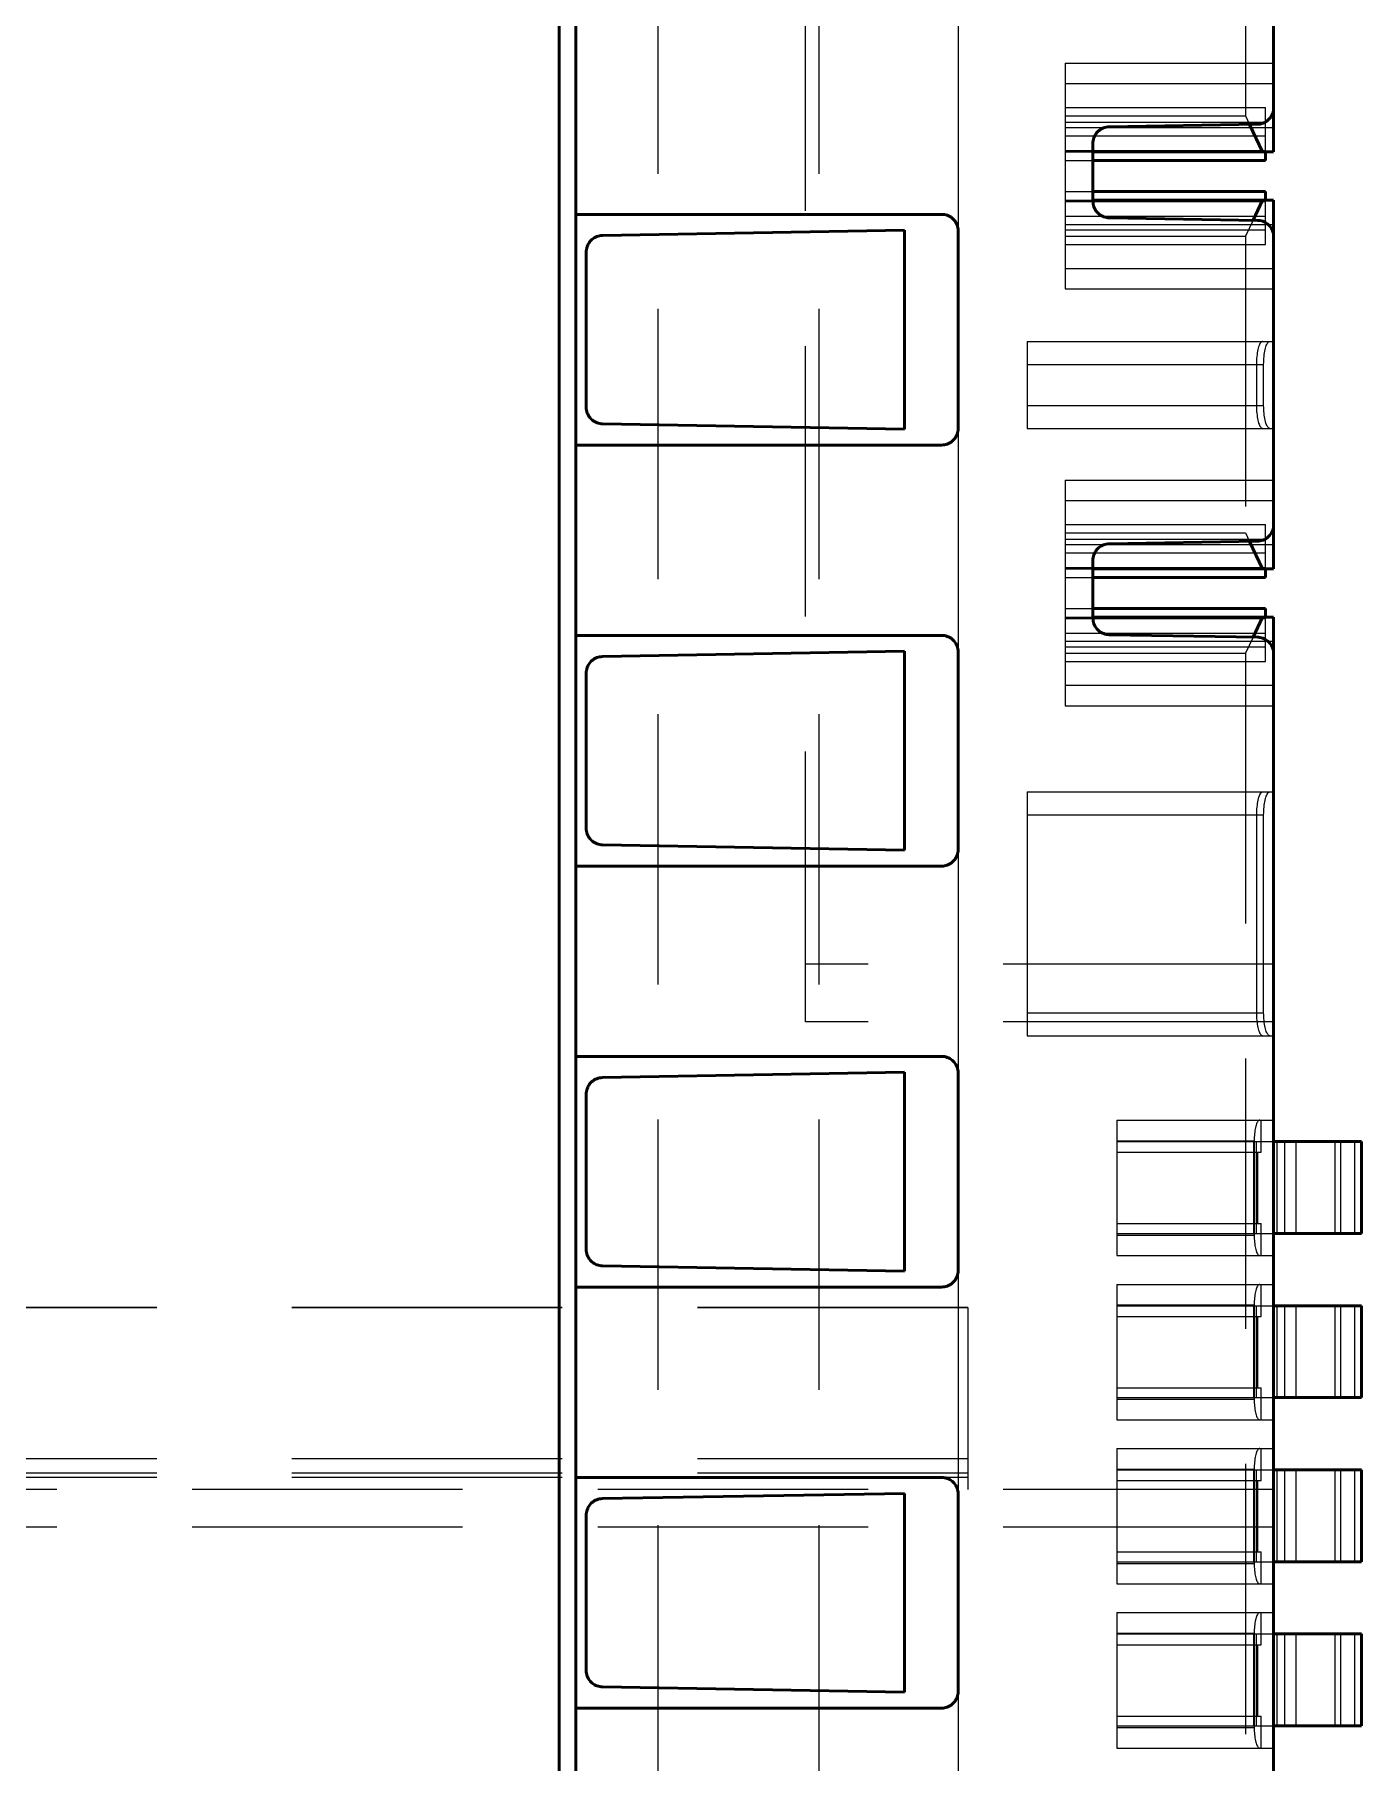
# Model space of a CAD drawing. Extents: x -891 to 6596, y -1 to 298.
# Drawn here: x -311.011 to -308.557, y 171.046 to 174.243 of the extents above; entities that cross this region are included whole.
import ezdxf

# ---------------------------------------------------------------- set-up
doc = ezdxf.new("R2010")
doc.units = 0
doc.header["$MEASUREMENT"] = 0
doc.linetypes.add('DASHED', pattern=[0.75, 0.5, -0.25])
for name, color, linetype, lineweight in [('AM_0', 7, 'Continuous', 50), ('AM_4', 3, 'Continuous', 25), ('AM_9', 6, 'DASHED', 25)]:
    doc.layers.add(name, color=color, linetype=linetype, lineweight=lineweight)

msp = doc.modelspace()

# ---------------------------------------------------------------- linework, layer by layer
at = {"layer": 'AM_0'}
for p, q in [((-308.7196, 183.9868), (-308.7196, 174.0257)), ((-310.0406, 165.1427), (-310.0406, 180.0251)), ((-310.0103, 180.0251), (-310.0103, 164.8998)), ((-308.7494, 174.0766), (-309.0238, 174.0718)), ((-308.7638, 174.0763), (-308.7403, 174.0257)), ((-309.0536, 174.0414), (-309.0536, 173.9341)), ((-309.0536, 174.0257), (-308.7196, 174.0257)), ((-309.0536, 174.0098), (-308.7344, 174.0098)), ((-308.7344, 174.0098), (-308.7344, 174.0257)), ((-309.0536, 173.9521), (-308.7344, 173.9521)), ((-308.7344, 173.9361), (-308.7344, 173.9521)), ((-308.7196, 173.9361), (-309.0536, 173.9361)), ((-308.7403, 173.9361), (-308.7575, 173.8991)), ((-308.7196, 173.9361), (-308.7196, 173.2543)), ((-309.3335, 173.91), (-310.0103, 173.91)), ((-309.402, 173.8805), (-309.9608, 173.8707)), ((-309.402, 173.5127), (-309.402, 173.8805)), ((-309.3031, 173.5135), (-309.3031, 173.8796)), ((-309.0238, 173.9037), (-308.7494, 173.8989)), ((-309.9907, 173.8404), (-309.9907, 173.5528)), ((-309.9608, 173.5224), (-309.402, 173.5127)), ((-310.0103, 173.4832), (-309.3335, 173.4832)), ((-308.7494, 173.3052), (-309.0238, 173.3004)), ((-308.7638, 173.305), (-308.7403, 173.2543)), ((-309.0536, 173.2701), (-309.0536, 173.1627)), ((-309.0536, 173.2543), (-308.7196, 173.2543)), ((-308.7344, 173.2384), (-308.7344, 173.2543)), ((-309.0536, 173.2384), (-308.7344, 173.2384)), ((-309.0536, 173.1807), (-308.7344, 173.1807)), ((-308.7344, 173.1648), (-308.7344, 173.1807)), ((-308.7196, 173.1648), (-309.0536, 173.1648)), ((-308.7403, 173.1648), (-308.7575, 173.1277)), ((-308.7196, 173.1648), (-308.7196, 168.6261)), ((-309.3335, 173.131), (-310.0103, 173.131)), ((-309.0238, 173.1323), (-308.7494, 173.1276)), ((-309.402, 173.1015), (-309.9608, 173.0918)), ((-309.402, 172.7337), (-309.402, 173.1015)), ((-309.3031, 172.7346), (-309.3031, 173.1007)), ((-309.9907, 173.0614), (-309.9907, 172.7738)), ((-309.9608, 172.7435), (-309.402, 172.7337)), ((-310.0103, 172.7042), (-309.3335, 172.7042)), ((-309.3335, 172.3521), (-310.0103, 172.3521)), ((-309.402, 172.3226), (-309.9608, 172.3128)), ((-309.402, 171.9547), (-309.402, 172.3226)), ((-309.3031, 171.9556), (-309.3031, 172.3217)), ((-309.9907, 172.2824), (-309.9907, 171.9949)), ((-308.7196, 172.1945), (-308.5571, 172.1945)), ((-308.5571, 172.0244), (-308.5571, 172.1945)), ((-308.7196, 172.0244), (-308.5571, 172.0244)), ((-309.9608, 171.9645), (-309.402, 171.9547)), ((-310.0103, 171.9252), (-309.3335, 171.9252)), ((-308.7196, 171.8908), (-308.5571, 171.8908)), ((-308.5571, 171.7207), (-308.5571, 171.8908)), ((-308.7196, 171.7207), (-308.5571, 171.7207)), ((-308.7196, 171.5871), (-308.5571, 171.5871)), ((-308.5571, 171.417), (-308.5571, 171.5871)), ((-309.3335, 171.5731), (-310.0103, 171.5731)), ((-309.402, 171.5436), (-309.9608, 171.5338)), ((-309.402, 171.1758), (-309.402, 171.5436)), ((-309.3031, 171.1766), (-309.3031, 171.5427)), ((-309.9907, 171.5035), (-309.9907, 171.2159)), ((-308.7196, 171.417), (-308.5571, 171.417)), ((-308.7196, 171.2834), (-308.5571, 171.2834)), ((-308.5571, 171.1133), (-308.5571, 171.2834)), ((-309.9608, 171.1855), (-309.402, 171.1758)), ((-310.0103, 171.1463), (-309.3335, 171.1463)), ((-308.7196, 171.1133), (-308.5571, 171.1133))]:
    msp.add_line(p, q, dxfattribs=at)
for points in [[(-308.7494, 174.0766), (-308.7468, 174.0767), (-308.7441, 174.0771), (-308.7416, 174.0778), (-308.7391, 174.0786), (-308.7366, 174.0797), (-308.7343, 174.0809), (-308.7321, 174.0824), (-308.73, 174.084), (-308.7281, 174.0859), (-308.7263, 174.0878), (-308.7248, 174.09), (-308.7234, 174.0922), (-308.7222, 174.0946), (-308.7212, 174.0971), (-308.7205, 174.0996), (-308.7199, 174.1022), (-308.7196, 174.1048), (-308.7196, 174.1069)], [(-309.0238, 174.0718), (-309.0264, 174.0716), (-309.0291, 174.0712), (-309.0316, 174.0706), (-309.0341, 174.0698), (-309.0366, 174.0687), (-309.0389, 174.0675), (-309.0411, 174.066), (-309.0432, 174.0643), (-309.0451, 174.0625), (-309.0469, 174.0605), (-309.0484, 174.0584), (-309.0498, 174.0562), (-309.051, 174.0538), (-309.052, 174.0513), (-309.0527, 174.0488), (-309.0533, 174.0462), (-309.0536, 174.0435), (-309.0536, 174.0414)], [(-309.0536, 173.9341), (-309.0535, 173.9314), (-309.0532, 173.9288), (-309.0526, 173.9262), (-309.0518, 173.9237), (-309.0508, 173.9213), (-309.0496, 173.9189), (-309.0481, 173.9167), (-309.0465, 173.9146), (-309.0447, 173.9126), (-309.0428, 173.9108), (-309.0407, 173.9092), (-309.0384, 173.9078), (-309.0361, 173.9066), (-309.0336, 173.9055), (-309.0311, 173.9048), (-309.0285, 173.9042), (-309.0259, 173.9038), (-309.0238, 173.9037)], [(-309.3031, 173.8796), (-309.3032, 173.8823), (-309.3036, 173.8849), (-309.3041, 173.8875), (-309.3049, 173.89), (-309.306, 173.8925), (-309.3072, 173.8948), (-309.3086, 173.8971), (-309.3102, 173.8992), (-309.312, 173.9011), (-309.314, 173.9029), (-309.3161, 173.9045), (-309.3183, 173.9059), (-309.3206, 173.9072), (-309.3231, 173.9082), (-309.3256, 173.909), (-309.3282, 173.9096), (-309.3308, 173.9099), (-309.3335, 173.91)], [(-308.7196, 173.8686), (-308.7197, 173.8712), (-308.72, 173.8738), (-308.7206, 173.8764), (-308.7214, 173.879), (-308.7224, 173.8814), (-308.7236, 173.8838), (-308.7251, 173.886), (-308.7267, 173.8881), (-308.7285, 173.89), (-308.7304, 173.8918), (-308.7325, 173.8934), (-308.7348, 173.8949), (-308.7371, 173.8961), (-308.7396, 173.8971), (-308.7421, 173.8979), (-308.7447, 173.8985), (-308.7473, 173.8988), (-308.7494, 173.8989)], [(-309.9608, 173.8707), (-309.9635, 173.8706), (-309.9661, 173.8702), (-309.9687, 173.8696), (-309.9712, 173.8687), (-309.9736, 173.8677), (-309.9759, 173.8664), (-309.9782, 173.865), (-309.9802, 173.8633), (-309.9821, 173.8615), (-309.9839, 173.8595), (-309.9855, 173.8574), (-309.9869, 173.8551), (-309.988, 173.8527), (-309.989, 173.8503), (-309.9898, 173.8477), (-309.9903, 173.8451), (-309.9906, 173.8425), (-309.9907, 173.8404)], [(-309.9907, 173.5528), (-309.9906, 173.5502), (-309.9902, 173.5475), (-309.9896, 173.5449), (-309.9888, 173.5424), (-309.9878, 173.54), (-309.9866, 173.5376), (-309.9852, 173.5354), (-309.9836, 173.5333), (-309.9818, 173.5313), (-309.9798, 173.5295), (-309.9777, 173.5279), (-309.9755, 173.5265), (-309.9731, 173.5253), (-309.9707, 173.5243), (-309.9682, 173.5235), (-309.9656, 173.5229), (-309.9629, 173.5225), (-309.9608, 173.5224)], [(-309.3335, 173.4832), (-309.3308, 173.4833), (-309.3282, 173.4836), (-309.3256, 173.4842), (-309.3231, 173.485), (-309.3206, 173.486), (-309.3183, 173.4872), (-309.3161, 173.4887), (-309.314, 173.4903), (-309.312, 173.4921), (-309.3102, 173.494), (-309.3086, 173.4961), (-309.3072, 173.4984), (-309.306, 173.5007), (-309.3049, 173.5032), (-309.3041, 173.5057), (-309.3036, 173.5083), (-309.3032, 173.5109), (-309.3031, 173.5135)], [(-308.7494, 173.3052), (-308.7468, 173.3054), (-308.7441, 173.3058), (-308.7416, 173.3064), (-308.7391, 173.3072), (-308.7366, 173.3083), (-308.7343, 173.3095), (-308.7321, 173.311), (-308.73, 173.3126), (-308.7281, 173.3145), (-308.7263, 173.3165), (-308.7248, 173.3186), (-308.7234, 173.3208), (-308.7222, 173.3232), (-308.7212, 173.3257), (-308.7205, 173.3282), (-308.7199, 173.3308), (-308.7196, 173.3335), (-308.7196, 173.3356)], [(-309.0238, 173.3004), (-309.0264, 173.3003), (-309.0291, 173.2999), (-309.0316, 173.2992), (-309.0341, 173.2984), (-309.0366, 173.2973), (-309.0389, 173.2961), (-309.0411, 173.2946), (-309.0432, 173.293), (-309.0451, 173.2911), (-309.0469, 173.2892), (-309.0484, 173.287), (-309.0498, 173.2848), (-309.051, 173.2824), (-309.052, 173.2799), (-309.0527, 173.2774), (-309.0533, 173.2748), (-309.0536, 173.2722), (-309.0536, 173.2701)], [(-309.0536, 173.1627), (-309.0535, 173.1601), (-309.0532, 173.1574), (-309.0526, 173.1548), (-309.0518, 173.1523), (-309.0508, 173.1499), (-309.0496, 173.1475), (-309.0481, 173.1453), (-309.0465, 173.1432), (-309.0447, 173.1412), (-309.0428, 173.1394), (-309.0407, 173.1378), (-309.0384, 173.1364), (-309.0361, 173.1352), (-309.0336, 173.1342), (-309.0311, 173.1334), (-309.0285, 173.1328), (-309.0259, 173.1325), (-309.0238, 173.1323)], [(-309.3031, 173.1007), (-309.3032, 173.1033), (-309.3036, 173.1059), (-309.3041, 173.1085), (-309.3049, 173.1111), (-309.306, 173.1135), (-309.3072, 173.1159), (-309.3086, 173.1181), (-309.3102, 173.1202), (-309.312, 173.1221), (-309.314, 173.1239), (-309.3161, 173.1256), (-309.3183, 173.127), (-309.3206, 173.1282), (-309.3231, 173.1292), (-309.3256, 173.13), (-309.3282, 173.1306), (-309.3308, 173.1309), (-309.3335, 173.131)], [(-308.7196, 173.0972), (-308.7197, 173.0998), (-308.72, 173.1025), (-308.7206, 173.1051), (-308.7214, 173.1076), (-308.7224, 173.11), (-308.7236, 173.1124), (-308.7251, 173.1146), (-308.7267, 173.1167), (-308.7285, 173.1187), (-308.7304, 173.1205), (-308.7325, 173.1221), (-308.7348, 173.1235), (-308.7371, 173.1247), (-308.7396, 173.1257), (-308.7421, 173.1265), (-308.7447, 173.1271), (-308.7473, 173.1274), (-308.7494, 173.1276)], [(-309.9608, 173.0918), (-309.9635, 173.0916), (-309.9661, 173.0912), (-309.9687, 173.0906), (-309.9712, 173.0898), (-309.9736, 173.0887), (-309.9759, 173.0874), (-309.9782, 173.086), (-309.9802, 173.0843), (-309.9821, 173.0825), (-309.9839, 173.0805), (-309.9855, 173.0784), (-309.9869, 173.0761), (-309.988, 173.0738), (-309.989, 173.0713), (-309.9898, 173.0688), (-309.9903, 173.0662), (-309.9906, 173.0635), (-309.9907, 173.0614)], [(-309.9907, 172.7738), (-309.9906, 172.7712), (-309.9902, 172.7686), (-309.9896, 172.766), (-309.9888, 172.7634), (-309.9878, 172.761), (-309.9866, 172.7586), (-309.9852, 172.7564), (-309.9836, 172.7543), (-309.9818, 172.7524), (-309.9798, 172.7506), (-309.9777, 172.749), (-309.9755, 172.7475), (-309.9731, 172.7463), (-309.9707, 172.7453), (-309.9682, 172.7445), (-309.9656, 172.7439), (-309.9629, 172.7436), (-309.9608, 172.7435)], [(-309.3335, 172.7042), (-309.3308, 172.7043), (-309.3282, 172.7047), (-309.3256, 172.7052), (-309.3231, 172.706), (-309.3206, 172.707), (-309.3183, 172.7083), (-309.3161, 172.7097), (-309.314, 172.7113), (-309.312, 172.7131), (-309.3102, 172.7151), (-309.3086, 172.7172), (-309.3072, 172.7194), (-309.306, 172.7217), (-309.3049, 172.7242), (-309.3041, 172.7267), (-309.3036, 172.7293), (-309.3032, 172.7319), (-309.3031, 172.7346)], [(-309.3031, 172.3217), (-309.3032, 172.3244), (-309.3036, 172.327), (-309.3041, 172.3296), (-309.3049, 172.3321), (-309.306, 172.3345), (-309.3072, 172.3369), (-309.3086, 172.3391), (-309.3102, 172.3412), (-309.312, 172.3432), (-309.314, 172.345), (-309.3161, 172.3466), (-309.3183, 172.348), (-309.3206, 172.3492), (-309.3231, 172.3502), (-309.3256, 172.351), (-309.3282, 172.3516), (-309.3308, 172.352), (-309.3335, 172.3521)], [(-309.9608, 172.3128), (-309.9635, 172.3126), (-309.9661, 172.3123), (-309.9687, 172.3116), (-309.9712, 172.3108), (-309.9736, 172.3097), (-309.9759, 172.3085), (-309.9782, 172.307), (-309.9802, 172.3054), (-309.9821, 172.3035), (-309.9839, 172.3016), (-309.9855, 172.2994), (-309.9869, 172.2972), (-309.988, 172.2948), (-309.989, 172.2923), (-309.9898, 172.2898), (-309.9903, 172.2872), (-309.9906, 172.2846), (-309.9907, 172.2824)], [(-309.9907, 171.9949), (-309.9906, 171.9922), (-309.9902, 171.9896), (-309.9896, 171.987), (-309.9888, 171.9845), (-309.9878, 171.982), (-309.9866, 171.9797), (-309.9852, 171.9774), (-309.9836, 171.9753), (-309.9818, 171.9734), (-309.9798, 171.9716), (-309.9777, 171.97), (-309.9755, 171.9686), (-309.9731, 171.9673), (-309.9707, 171.9663), (-309.9682, 171.9655), (-309.9656, 171.965), (-309.9629, 171.9646), (-309.9608, 171.9645)], [(-309.3335, 171.9252), (-309.3308, 171.9254), (-309.3282, 171.9257), (-309.3256, 171.9263), (-309.3231, 171.9271), (-309.3206, 171.9281), (-309.3183, 171.9293), (-309.3161, 171.9307), (-309.314, 171.9323), (-309.312, 171.9341), (-309.3102, 171.9361), (-309.3086, 171.9382), (-309.3072, 171.9404), (-309.306, 171.9428), (-309.3049, 171.9452), (-309.3041, 171.9477), (-309.3036, 171.9503), (-309.3032, 171.953), (-309.3031, 171.9556)], [(-309.3031, 171.5427), (-309.3032, 171.5454), (-309.3036, 171.548), (-309.3041, 171.5506), (-309.3049, 171.5531), (-309.306, 171.5556), (-309.3072, 171.5579), (-309.3086, 171.5602), (-309.3102, 171.5623), (-309.312, 171.5642), (-309.314, 171.566), (-309.3161, 171.5676), (-309.3183, 171.569), (-309.3206, 171.5703), (-309.3231, 171.5713), (-309.3256, 171.5721), (-309.3282, 171.5726), (-309.3308, 171.573), (-309.3335, 171.5731)], [(-309.9608, 171.5338), (-309.9635, 171.5337), (-309.9661, 171.5333), (-309.9687, 171.5327), (-309.9712, 171.5318), (-309.9736, 171.5308), (-309.9759, 171.5295), (-309.9782, 171.528), (-309.9802, 171.5264), (-309.9821, 171.5246), (-309.9839, 171.5226), (-309.9855, 171.5205), (-309.9869, 171.5182), (-309.988, 171.5158), (-309.989, 171.5134), (-309.9898, 171.5108), (-309.9903, 171.5082), (-309.9906, 171.5056), (-309.9907, 171.5035)], [(-309.9907, 171.2159), (-309.9906, 171.2132), (-309.9902, 171.2106), (-309.9896, 171.208), (-309.9888, 171.2055), (-309.9878, 171.2031), (-309.9866, 171.2007), (-309.9852, 171.1985), (-309.9836, 171.1964), (-309.9818, 171.1944), (-309.9798, 171.1926), (-309.9777, 171.191), (-309.9755, 171.1896), (-309.9731, 171.1884), (-309.9707, 171.1874), (-309.9682, 171.1866), (-309.9656, 171.186), (-309.9629, 171.1856), (-309.9608, 171.1855)], [(-309.3335, 171.1463), (-309.3308, 171.1464), (-309.3282, 171.1467), (-309.3256, 171.1473), (-309.3231, 171.1481), (-309.3206, 171.1491), (-309.3183, 171.1503), (-309.3161, 171.1518), (-309.314, 171.1534), (-309.312, 171.1552), (-309.3102, 171.1571), (-309.3086, 171.1592), (-309.3072, 171.1615), (-309.306, 171.1638), (-309.3049, 171.1662), (-309.3041, 171.1688), (-309.3036, 171.1714), (-309.3032, 171.174), (-309.3031, 171.1766)]]:
    msp.add_lwpolyline(points, dxfattribs=at)
at = {"layer": 'AM_4'}
for p, q in [((-308.5702, 172.1945), (-308.5702, 172.0244)), ((-308.5702, 171.8908), (-308.5702, 171.7207)), ((-308.5702, 171.5871), (-308.5702, 171.417)), ((-308.5702, 171.2834), (-308.5702, 171.1133))]:
    msp.add_line(p, q, dxfattribs=at)
at = {"layer": 'AM_9'}
for p, q in [((-309.8584, 178.985), (-309.8584, 165.1427)), ((-309.5608, 178.985), (-309.5608, 165.1427)), ((-309.5851, 172.4162), (-309.5851, 176.0605)), ((-308.7712, 174.4023), (-308.7712, 174.0923)), ((-309.3031, 174.2925), (-309.3031, 173.8796)), ((-309.1053, 174.1897), (-308.7196, 174.1897)), ((-309.1053, 174.1897), (-309.1053, 173.7721)), ((-309.1053, 174.1518), (-308.7196, 174.1518)), ((-309.1053, 174.1077), (-308.7344, 174.1077)), ((-308.7344, 174.0257), (-308.7344, 174.1077)), ((-309.1053, 174.0923), (-308.7712, 174.0923)), ((-309.1053, 174.0807), (-308.7344, 174.0807)), ((-309.1053, 174.0705), (-308.7344, 174.0705)), ((-309.1053, 174.0704), (-308.7196, 174.0704)), ((-308.7712, 174.0923), (-308.7638, 174.0763)), ((-309.1053, 174.0551), (-308.7344, 174.0551)), ((-309.1053, 174.0281), (-308.7344, 174.0281)), ((-309.1053, 174.0257), (-309.0536, 174.0257)), ((-309.1053, 174.0098), (-309.0536, 174.0098)), ((-309.1053, 173.9521), (-309.0536, 173.9521)), ((-309.1053, 173.9361), (-309.0536, 173.9361)), ((-309.1053, 173.9338), (-308.7344, 173.9338)), ((-308.7344, 173.8541), (-308.7344, 173.9361)), ((-309.1053, 173.9067), (-308.7344, 173.9067)), ((-309.1053, 173.8914), (-308.7196, 173.8914)), ((-309.1053, 173.8913), (-308.7344, 173.8913)), ((-309.1053, 173.8812), (-308.7344, 173.8812)), ((-308.7575, 173.8991), (-308.7712, 173.8695)), ((-309.1053, 173.8695), (-308.7712, 173.8695)), ((-309.1053, 173.8541), (-308.7344, 173.8541)), ((-308.7712, 173.8695), (-308.7712, 173.321)), ((-309.1053, 173.8101), (-308.7196, 173.8101)), ((-309.1053, 173.7721), (-308.7196, 173.7721)), ((-309.1751, 173.675), (-309.1751, 173.514)), ((-309.1751, 173.675), (-308.7196, 173.675)), ((-309.1751, 173.6324), (-308.7379, 173.6324)), ((-308.7513, 173.6324), (-308.7513, 173.5565)), ((-308.7379, 173.5565), (-308.7379, 173.6324)), ((-309.1751, 173.5565), (-308.7379, 173.5565)), ((-309.3031, 173.5135), (-309.3031, 173.1007)), ((-309.1751, 173.514), (-308.7196, 173.514)), ((-309.1053, 173.4183), (-308.7196, 173.4183)), ((-309.1053, 173.4183), (-309.1053, 173.0008)), ((-309.1053, 173.3804), (-308.7196, 173.3804)), ((-309.1053, 173.3363), (-308.7344, 173.3363)), ((-308.7344, 173.2543), (-308.7344, 173.3363)), ((-309.1053, 173.321), (-308.7712, 173.321)), ((-309.1053, 173.3093), (-308.7344, 173.3093)), ((-308.7712, 173.321), (-308.7638, 173.305)), ((-309.1053, 173.2991), (-308.7344, 173.2991)), ((-309.1053, 173.2991), (-308.7196, 173.2991)), ((-309.1053, 173.2837), (-308.7344, 173.2837)), ((-309.1053, 173.2567), (-308.7344, 173.2567)), ((-309.1053, 173.2543), (-309.0536, 173.2543)), ((-309.1053, 173.2384), (-309.0536, 173.2384)), ((-309.1053, 173.1807), (-309.0536, 173.1807)), ((-309.1053, 173.1648), (-309.0536, 173.1648)), ((-309.1053, 173.1624), (-308.7344, 173.1624)), ((-308.7344, 173.0828), (-308.7344, 173.1648)), ((-309.1053, 173.1354), (-308.7344, 173.1354)), ((-309.1053, 173.12), (-308.7344, 173.12)), ((-309.1053, 173.12), (-308.7196, 173.12)), ((-308.7575, 173.1277), (-308.7712, 173.0981)), ((-309.1053, 173.1098), (-308.7344, 173.1098)), ((-309.1053, 173.0981), (-308.7712, 173.0981)), ((-309.1053, 173.0828), (-308.7344, 173.0828)), ((-308.7712, 173.0981), (-308.7712, 168.6927)), ((-309.1053, 173.0387), (-308.7196, 173.0387)), ((-309.1053, 173.0008), (-308.7196, 173.0008)), ((-309.1751, 172.8413), (-308.7196, 172.8413)), ((-309.1751, 172.8413), (-309.1751, 172.3903)), ((-309.1751, 172.7988), (-308.7379, 172.7988)), ((-308.7513, 172.7988), (-308.7513, 172.4329)), ((-308.7379, 172.4329), (-308.7379, 172.7988)), ((-309.3031, 172.7346), (-309.3031, 172.3217)), ((-308.7196, 172.5224), (-309.5851, 172.5224)), ((-308.7196, 172.4162), (-309.5851, 172.4162)), ((-309.1751, 172.4329), (-308.7379, 172.4329)), ((-309.1751, 172.3903), (-308.7196, 172.3903)), ((-309.0096, 172.2339), (-308.7196, 172.2339)), ((-309.0096, 172.2339), (-309.0096, 171.9834)), ((-308.7423, 172.1747), (-308.7423, 172.2339)), ((-309.0096, 172.196), (-308.7553, 172.196)), ((-309.0096, 172.1945), (-308.7196, 172.1945)), ((-308.757, 172.1945), (-308.757, 172.0244)), ((-308.7553, 172.196), (-308.7553, 172.0214)), ((-308.7515, 172.1945), (-308.7515, 172.0244)), ((-308.7209, 172.1945), (-308.7209, 172.0244)), ((-308.7135, 172.1945), (-308.7135, 172.0244)), ((-308.6993, 172.1945), (-308.6993, 172.0244)), ((-308.6787, 172.1945), (-308.6787, 172.0244)), ((-308.6063, 172.1945), (-308.6063, 172.0244)), ((-308.5951, 172.0244), (-308.5951, 172.1945)), ((-309.0096, 172.1747), (-308.7423, 172.1747)), ((-308.7484, 172.0426), (-308.7484, 172.1747)), ((-309.0096, 172.0426), (-308.7423, 172.0426)), ((-308.7423, 171.9834), (-308.7423, 172.0426)), ((-309.0096, 172.0244), (-308.7196, 172.0244)), ((-309.0096, 172.0214), (-308.7553, 172.0214)), ((-309.0096, 171.9834), (-308.7196, 171.9834)), ((-309.3031, 171.9556), (-309.3031, 171.5427)), ((-309.0096, 171.9302), (-308.7196, 171.9302)), ((-309.0096, 171.9302), (-309.0096, 171.6797)), ((-308.7423, 171.871), (-308.7423, 171.9302)), ((-309.285, 171.8877), (-311.6467, 171.8877)), ((-309.285, 171.8868), (-311.6467, 171.8868)), ((-309.285, 171.8877), (-309.285, 171.5506)), ((-309.0096, 171.8923), (-308.7553, 171.8923)), ((-309.0096, 171.8908), (-308.7196, 171.8908)), ((-309.0096, 171.871), (-308.7423, 171.871)), ((-308.757, 171.8908), (-308.757, 171.7207)), ((-308.7553, 171.8923), (-308.7553, 171.7177)), ((-308.7515, 171.8908), (-308.7515, 171.7207)), ((-308.7484, 171.7389), (-308.7484, 171.871)), ((-308.7209, 171.8908), (-308.7209, 171.7207)), ((-308.7135, 171.8908), (-308.7135, 171.7207)), ((-308.6993, 171.8908), (-308.6993, 171.7207)), ((-308.6787, 171.8908), (-308.6787, 171.7207)), ((-308.6063, 171.8908), (-308.6063, 171.7207)), ((-308.5951, 171.7207), (-308.5951, 171.8908)), ((-309.0096, 171.7389), (-308.7423, 171.7389)), ((-308.7423, 171.6797), (-308.7423, 171.7389)), ((-309.0096, 171.7207), (-308.7196, 171.7207)), ((-309.0096, 171.7177), (-308.7553, 171.7177)), ((-309.0096, 171.6797), (-308.7196, 171.6797)), ((-309.0096, 171.6266), (-308.7196, 171.6266)), ((-309.0096, 171.6266), (-309.0096, 171.376)), ((-308.7423, 171.5673), (-308.7423, 171.6266)), ((-309.285, 171.6073), (-311.6467, 171.6073)), ((-309.285, 171.581), (-311.6467, 171.581)), ((-309.0096, 171.5886), (-308.7553, 171.5886)), ((-309.0096, 171.5871), (-308.7196, 171.5871)), ((-308.757, 171.5871), (-308.757, 171.417)), ((-308.7553, 171.5886), (-308.7553, 171.414)), ((-308.7515, 171.5871), (-308.7515, 171.417)), ((-308.7209, 171.5871), (-308.7209, 171.417)), ((-308.7135, 171.5871), (-308.7135, 171.417)), ((-308.6993, 171.5871), (-308.6993, 171.417)), ((-308.6787, 171.5871), (-308.6787, 171.417)), ((-308.6063, 171.5871), (-308.6063, 171.417)), ((-308.5951, 171.417), (-308.5951, 171.5871)), ((-308.7196, 171.5506), (-312.0602, 171.5506)), ((-309.285, 171.5728), (-311.6467, 171.5728)), ((-309.0096, 171.5673), (-308.7423, 171.5673)), ((-308.7484, 171.4352), (-308.7484, 171.5673)), ((-308.7196, 171.4808), (-312.0602, 171.4808)), ((-309.0096, 171.4352), (-308.7423, 171.4352)), ((-308.7423, 171.376), (-308.7423, 171.4352)), ((-309.0096, 171.417), (-308.7196, 171.417)), ((-309.0096, 171.414), (-308.7553, 171.414)), ((-309.0096, 171.376), (-308.7196, 171.376)), ((-309.0096, 171.3229), (-308.7196, 171.3229)), ((-309.0096, 171.3229), (-309.0096, 171.0723)), ((-308.7423, 171.2636), (-308.7423, 171.3229)), ((-309.0096, 171.2849), (-308.7553, 171.2849)), ((-309.0096, 171.2834), (-308.7196, 171.2834)), ((-309.0096, 171.2636), (-308.7423, 171.2636)), ((-308.757, 171.2834), (-308.757, 171.1133)), ((-308.7553, 171.2849), (-308.7553, 171.1103)), ((-308.7515, 171.2834), (-308.7515, 171.1133)), ((-308.7484, 171.1315), (-308.7484, 171.2636)), ((-308.7209, 171.2834), (-308.7209, 171.1133)), ((-308.7135, 171.2834), (-308.7135, 171.1133)), ((-308.6993, 171.2834), (-308.6993, 171.1133)), ((-308.6787, 171.2834), (-308.6787, 171.1133)), ((-308.6063, 171.2834), (-308.6063, 171.1133)), ((-308.5951, 171.1133), (-308.5951, 171.2834)), ((-309.3031, 171.1766), (-309.3031, 170.7638)), ((-309.0096, 171.1315), (-308.7423, 171.1315)), ((-308.7423, 171.0723), (-308.7423, 171.1315)), ((-309.0096, 171.1133), (-308.7196, 171.1133)), ((-309.0096, 171.1103), (-308.7553, 171.1103)), ((-309.0096, 171.0723), (-308.7196, 171.0723))]:
    msp.add_line(p, q, dxfattribs=at)
for points in [[(-308.7399, 173.675), (-308.7409, 173.6748), (-308.7419, 173.6743), (-308.7428, 173.6735), (-308.7438, 173.6724), (-308.7447, 173.671), (-308.7456, 173.6693), (-308.7464, 173.6673), (-308.7472, 173.665), (-308.7479, 173.6625), (-308.7486, 173.6598), (-308.7492, 173.6568), (-308.7498, 173.6537), (-308.7502, 173.6504), (-308.7506, 173.647), (-308.7509, 173.6434), (-308.7511, 173.6398), (-308.7512, 173.6361), (-308.7513, 173.6324)], [(-308.7379, 173.6324), (-308.7378, 173.6361), (-308.7377, 173.6398), (-308.7375, 173.6434), (-308.7372, 173.647), (-308.7368, 173.6504), (-308.7363, 173.6537), (-308.7358, 173.6568), (-308.7352, 173.6598), (-308.7345, 173.6625), (-308.7338, 173.665), (-308.733, 173.6673), (-308.7322, 173.6693), (-308.7313, 173.671), (-308.7304, 173.6724), (-308.7294, 173.6735), (-308.7285, 173.6743), (-308.7275, 173.6748), (-308.7265, 173.675)], [(-308.7513, 173.5565), (-308.7512, 173.5528), (-308.7511, 173.5491), (-308.7509, 173.5455), (-308.7506, 173.542), (-308.7502, 173.5385), (-308.7498, 173.5353), (-308.7492, 173.5321), (-308.7486, 173.5292), (-308.7479, 173.5265), (-308.7472, 173.5239), (-308.7464, 173.5217), (-308.7456, 173.5197), (-308.7447, 173.518), (-308.7438, 173.5166), (-308.7428, 173.5154), (-308.7419, 173.5146), (-308.7409, 173.5142), (-308.7399, 173.514)], [(-308.7265, 173.514), (-308.7275, 173.5142), (-308.7285, 173.5146), (-308.7294, 173.5154), (-308.7304, 173.5166), (-308.7313, 173.518), (-308.7322, 173.5197), (-308.733, 173.5217), (-308.7338, 173.5239), (-308.7345, 173.5265), (-308.7352, 173.5292), (-308.7358, 173.5321), (-308.7363, 173.5353), (-308.7368, 173.5385), (-308.7372, 173.542), (-308.7375, 173.5455), (-308.7377, 173.5491), (-308.7378, 173.5528), (-308.7379, 173.5565)], [(-308.7399, 172.8413), (-308.7409, 172.8412), (-308.7419, 172.8407), (-308.7428, 172.8399), (-308.7438, 172.8388), (-308.7447, 172.8373), (-308.7456, 172.8356), (-308.7464, 172.8336), (-308.7472, 172.8314), (-308.7479, 172.8289), (-308.7486, 172.8261), (-308.7492, 172.8232), (-308.7498, 172.8201), (-308.7502, 172.8168), (-308.7506, 172.8133), (-308.7509, 172.8098), (-308.7511, 172.8062), (-308.7512, 172.8025), (-308.7513, 172.7988)], [(-308.7379, 172.7988), (-308.7378, 172.8025), (-308.7377, 172.8062), (-308.7375, 172.8098), (-308.7372, 172.8133), (-308.7368, 172.8168), (-308.7363, 172.8201), (-308.7358, 172.8232), (-308.7352, 172.8261), (-308.7345, 172.8289), (-308.7338, 172.8314), (-308.733, 172.8336), (-308.7322, 172.8356), (-308.7313, 172.8373), (-308.7304, 172.8388), (-308.7294, 172.8399), (-308.7285, 172.8407), (-308.7275, 172.8412), (-308.7265, 172.8413)], [(-308.7513, 172.4329), (-308.7512, 172.4291), (-308.7511, 172.4255), (-308.7509, 172.4219), (-308.7506, 172.4183), (-308.7502, 172.4149), (-308.7498, 172.4116), (-308.7492, 172.4085), (-308.7486, 172.4055), (-308.7479, 172.4028), (-308.7472, 172.4003), (-308.7464, 172.398), (-308.7456, 172.396), (-308.7447, 172.3943), (-308.7438, 172.3929), (-308.7428, 172.3918), (-308.7419, 172.391), (-308.7409, 172.3905), (-308.7399, 172.3903)], [(-308.7265, 172.3903), (-308.7275, 172.3905), (-308.7285, 172.391), (-308.7294, 172.3918), (-308.7304, 172.3929), (-308.7313, 172.3943), (-308.7322, 172.396), (-308.733, 172.398), (-308.7338, 172.4003), (-308.7345, 172.4028), (-308.7352, 172.4055), (-308.7358, 172.4085), (-308.7363, 172.4116), (-308.7368, 172.4149), (-308.7372, 172.4183), (-308.7375, 172.4219), (-308.7377, 172.4255), (-308.7378, 172.4291), (-308.7379, 172.4329)], [(-308.7452, 172.2339), (-308.7461, 172.2338), (-308.7469, 172.2334), (-308.7478, 172.2326), (-308.7487, 172.2316), (-308.7495, 172.2304), (-308.7503, 172.2289), (-308.751, 172.2271), (-308.7517, 172.2251), (-308.7524, 172.2228), (-308.753, 172.2204), (-308.7535, 172.2177), (-308.754, 172.215), (-308.7544, 172.212), (-308.7547, 172.209), (-308.755, 172.2058), (-308.7552, 172.2026), (-308.7553, 172.1993), (-308.7553, 172.196)], [(-308.7553, 172.0214), (-308.7553, 172.018), (-308.7552, 172.0148), (-308.755, 172.0115), (-308.7547, 172.0084), (-308.7544, 172.0053), (-308.754, 172.0024), (-308.7535, 171.9996), (-308.753, 171.997), (-308.7524, 171.9945), (-308.7517, 171.9923), (-308.751, 171.9903), (-308.7503, 171.9885), (-308.7495, 171.9869), (-308.7487, 171.9857), (-308.7478, 171.9847), (-308.7469, 171.984), (-308.7461, 171.9835), (-308.7452, 171.9834)], [(-308.7452, 171.9302), (-308.7461, 171.9301), (-308.7469, 171.9297), (-308.7478, 171.929), (-308.7487, 171.928), (-308.7495, 171.9267), (-308.7503, 171.9252), (-308.751, 171.9234), (-308.7517, 171.9214), (-308.7524, 171.9191), (-308.753, 171.9167), (-308.7535, 171.9141), (-308.754, 171.9113), (-308.7544, 171.9083), (-308.7547, 171.9053), (-308.755, 171.9021), (-308.7552, 171.8989), (-308.7553, 171.8956), (-308.7553, 171.8923)], [(-308.7553, 171.7177), (-308.7553, 171.7144), (-308.7552, 171.7111), (-308.755, 171.7078), (-308.7547, 171.7047), (-308.7544, 171.7016), (-308.754, 171.6987), (-308.7535, 171.6959), (-308.753, 171.6933), (-308.7524, 171.6908), (-308.7517, 171.6886), (-308.751, 171.6866), (-308.7503, 171.6848), (-308.7495, 171.6833), (-308.7487, 171.682), (-308.7478, 171.681), (-308.7469, 171.6803), (-308.7461, 171.6798), (-308.7452, 171.6797)], [(-308.7452, 171.6266), (-308.7461, 171.6264), (-308.7469, 171.626), (-308.7478, 171.6253), (-308.7487, 171.6243), (-308.7495, 171.623), (-308.7503, 171.6215), (-308.751, 171.6197), (-308.7517, 171.6177), (-308.7524, 171.6154), (-308.753, 171.613), (-308.7535, 171.6104), (-308.754, 171.6076), (-308.7544, 171.6046), (-308.7547, 171.6016), (-308.755, 171.5984), (-308.7552, 171.5952), (-308.7553, 171.5919), (-308.7553, 171.5886)], [(-308.7553, 171.414), (-308.7553, 171.4107), (-308.7552, 171.4074), (-308.755, 171.4041), (-308.7547, 171.401), (-308.7544, 171.3979), (-308.754, 171.395), (-308.7535, 171.3922), (-308.753, 171.3896), (-308.7524, 171.3871), (-308.7517, 171.3849), (-308.751, 171.3829), (-308.7503, 171.3811), (-308.7495, 171.3796), (-308.7487, 171.3783), (-308.7478, 171.3773), (-308.7469, 171.3766), (-308.7461, 171.3762), (-308.7452, 171.376)], [(-308.7452, 171.3229), (-308.7461, 171.3227), (-308.7469, 171.3223), (-308.7478, 171.3216), (-308.7487, 171.3206), (-308.7495, 171.3193), (-308.7503, 171.3178), (-308.751, 171.316), (-308.7517, 171.314), (-308.7524, 171.3117), (-308.753, 171.3093), (-308.7535, 171.3067), (-308.754, 171.3039), (-308.7544, 171.3009), (-308.7547, 171.2979), (-308.755, 171.2947), (-308.7552, 171.2915), (-308.7553, 171.2882), (-308.7553, 171.2849)], [(-308.7553, 171.1103), (-308.7553, 171.107), (-308.7552, 171.1037), (-308.755, 171.1005), (-308.7547, 171.0973), (-308.7544, 171.0942), (-308.754, 171.0913), (-308.7535, 171.0885), (-308.753, 171.0859), (-308.7524, 171.0834), (-308.7517, 171.0812), (-308.751, 171.0792), (-308.7503, 171.0774), (-308.7495, 171.0759), (-308.7487, 171.0746), (-308.7478, 171.0736), (-308.7469, 171.0729), (-308.7461, 171.0725), (-308.7452, 171.0723)]]:
    msp.add_lwpolyline(points, dxfattribs=at)

doc.saveas('drawing.dxf')
